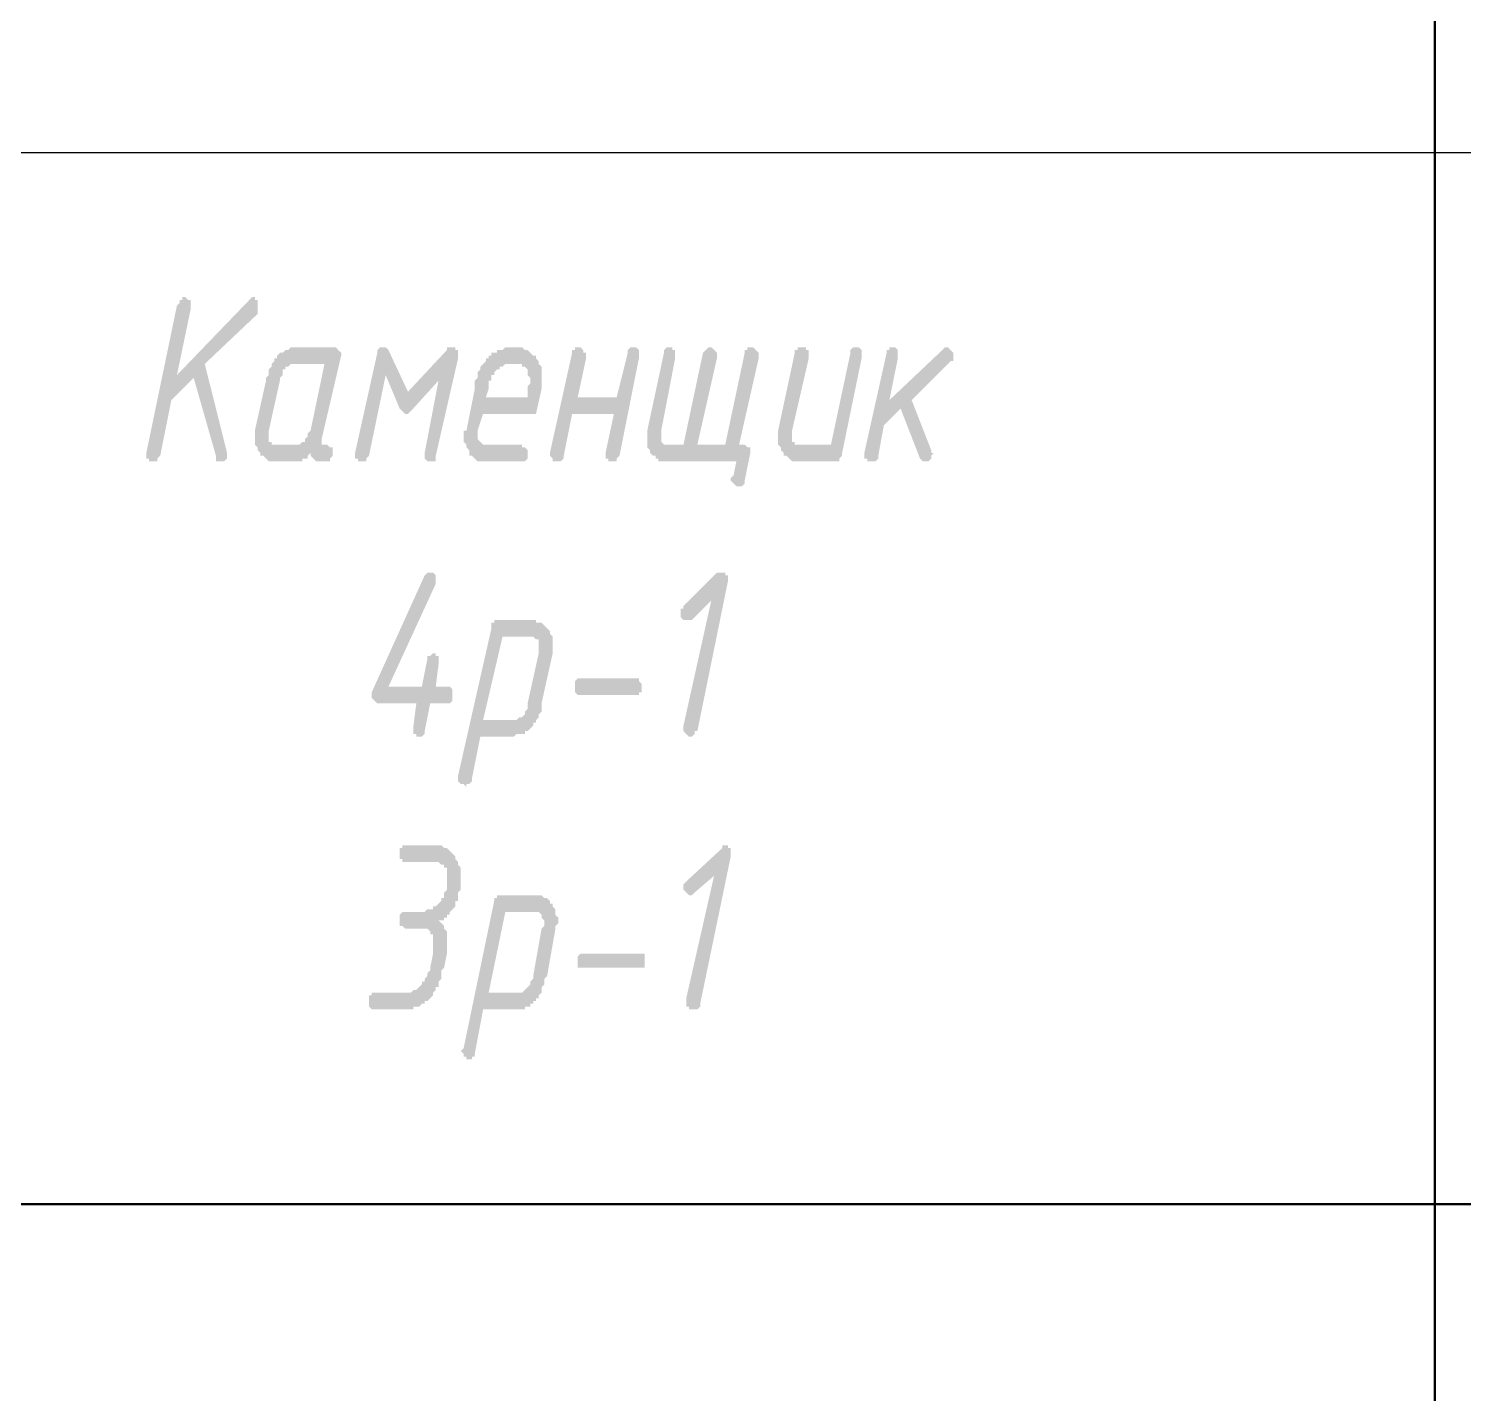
# Model space of a CAD drawing. Header units: millimetres. Extents: x 2279 to 5236, y 896 to 2828.
# Drawn here: x 4521.35 to 4543.17, y 2110 to 2130.77 of the extents above; entities that cross this region are included whole.
import ezdxf

# ---------------------------------------------------------------- set-up
doc = ezdxf.new("R2010")
doc.units = ezdxf.units.MM
doc.layers.add('PDF _!!ТОНКАЯ', color=7, linetype='Continuous')

msp = doc.modelspace()

# ---------------------------------------------------------------- hatches: boundary and pattern name
at = {"layer": 'PDF _!!ТОНКАЯ', "transparency": 33554559}
for points in [[(4523.86, 2125.455), (4523.521, 2125.116), (4523.352, 2124.27), (4523.309, 2124.227), (4523.309, 2124.185), (4523.267, 2124.185), (4523.267, 2124.185), (4523.225, 2124.185), (4523.225, 2124.185), (4523.182, 2124.185), (4523.182, 2124.227), (4523.14, 2124.227), (4523.14, 2124.27), (4523.14, 2124.27), (4523.14, 2124.312), (4523.14, 2124.312), (4523.606, 2126.556), (4523.648, 2126.598), (4523.648, 2126.64), (4523.69, 2126.64), (4523.69, 2126.683), (4523.733, 2126.683), (4523.733, 2126.683), (4523.775, 2126.64), (4523.817, 2126.64), (4523.817, 2126.598), (4523.817, 2126.598), (4523.817, 2126.556), (4523.817, 2126.513), (4523.817, 2126.513), (4523.606, 2125.497), (4524.707, 2126.64), (4524.707, 2126.64), (4524.749, 2126.683), (4524.749, 2126.683), (4524.791, 2126.683), (4524.791, 2126.64), (4524.834, 2126.64), (4524.834, 2126.598), (4524.834, 2126.598), (4524.834, 2126.556), (4524.834, 2126.513), (4524.834, 2126.471), (4524.834, 2126.429), (4524.029, 2125.667), (4524.368, 2124.312), (4524.368, 2124.312), (4524.368, 2124.312), (4524.368, 2124.27), (4524.368, 2124.227), (4524.326, 2124.185), (4524.326, 2124.185), (4524.283, 2124.185), (4524.283, 2124.185), (4524.241, 2124.185), (4524.199, 2124.185), (4524.199, 2124.227), (4524.199, 2124.227), (4524.199, 2124.27)], [(4527.585, 2125.413), (4527.162, 2124.947), (4527.162, 2124.947), (4527.12, 2124.905), (4527.077, 2124.905), (4527.077, 2124.905), (4527.035, 2124.947), (4527.035, 2124.947), (4526.993, 2124.989), (4526.781, 2125.497), (4526.527, 2124.27), (4526.485, 2124.227), (4526.485, 2124.185), (4526.485, 2124.185), (4526.442, 2124.185), (4526.4, 2124.185), (4526.4, 2124.185), (4526.358, 2124.185), (4526.358, 2124.227), (4526.315, 2124.227), (4526.315, 2124.27), (4526.315, 2124.27), (4526.315, 2124.312), (4526.315, 2124.312), (4526.654, 2125.836), (4526.654, 2125.878), (4526.654, 2125.878), (4526.696, 2125.921), (4526.739, 2125.921), (4526.739, 2125.921), (4526.781, 2125.921), (4526.781, 2125.921), (4526.823, 2125.878), (4526.823, 2125.878), (4527.12, 2125.243), (4527.712, 2125.878), (4527.712, 2125.921), (4527.755, 2125.921), (4527.755, 2125.921), (4527.797, 2125.921), (4527.839, 2125.921), (4527.839, 2125.878), (4527.882, 2125.878), (4527.882, 2125.836), (4527.882, 2125.794), (4527.882, 2125.751), (4527.882, 2125.751), (4527.543, 2124.27), (4527.543, 2124.227), (4527.543, 2124.185), (4527.501, 2124.185), (4527.458, 2124.185), (4527.458, 2124.185), (4527.416, 2124.185), (4527.416, 2124.185), (4527.374, 2124.227), (4527.374, 2124.227), (4527.374, 2124.27), (4527.374, 2124.27), (4527.374, 2124.312), (4527.374, 2124.312)], [(4530.252, 2124.905), (4529.617, 2124.905), (4529.49, 2124.27), (4529.49, 2124.227), (4529.448, 2124.185), (4529.448, 2124.185), (4529.406, 2124.185), (4529.406, 2124.185), (4529.363, 2124.185), (4529.321, 2124.185), (4529.321, 2124.227), (4529.321, 2124.227), (4529.279, 2124.27), (4529.279, 2124.27), (4529.279, 2124.312), (4529.279, 2124.312), (4529.617, 2125.836), (4529.617, 2125.878), (4529.66, 2125.878), (4529.66, 2125.921), (4529.702, 2125.921), (4529.702, 2125.921), (4529.744, 2125.921), (4529.787, 2125.878), (4529.787, 2125.878), (4529.787, 2125.836), (4529.829, 2125.836), (4529.829, 2125.794), (4529.829, 2125.751), (4529.829, 2125.751), (4529.702, 2125.159), (4530.295, 2125.159), (4530.464, 2125.836), (4530.464, 2125.878), (4530.464, 2125.878), (4530.506, 2125.921), (4530.506, 2125.921), (4530.549, 2125.921), (4530.591, 2125.921), (4530.591, 2125.921), (4530.633, 2125.878), (4530.633, 2125.878), (4530.633, 2125.836), (4530.633, 2125.794), (4530.633, 2125.751), (4530.633, 2125.751), (4530.337, 2124.27), (4530.295, 2124.227), (4530.295, 2124.185), (4530.252, 2124.185), (4530.252, 2124.185), (4530.21, 2124.185), (4530.21, 2124.185), (4530.168, 2124.185), (4530.168, 2124.227), (4530.125, 2124.227), (4530.125, 2124.27), (4530.125, 2124.27), (4530.125, 2124.312), (4530.125, 2124.312)], [(4532.115, 2124.185), (4531.057, 2124.185), (4531.014, 2124.185), (4531.014, 2124.185), (4530.972, 2124.185), (4530.93, 2124.185), (4530.93, 2124.227), (4530.887, 2124.227), (4530.887, 2124.27), (4530.845, 2124.27), (4530.845, 2124.27), (4530.803, 2124.312), (4530.803, 2124.354), (4530.803, 2124.354), (4530.76, 2124.397), (4530.76, 2124.439), (4530.76, 2124.481), (4530.76, 2124.524), (4530.76, 2124.566), (4530.76, 2124.566), (4530.76, 2124.608), (4530.76, 2124.651), (4530.76, 2124.651), (4531.014, 2125.836), (4531.014, 2125.878), (4531.014, 2125.878), (4531.057, 2125.921), (4531.099, 2125.921), (4531.099, 2125.921), (4531.141, 2125.921), (4531.141, 2125.878), (4531.184, 2125.878), (4531.184, 2125.836), (4531.184, 2125.836), (4531.184, 2125.794), (4531.184, 2125.751), (4531.184, 2125.751), (4530.972, 2124.651), (4530.972, 2124.651), (4530.972, 2124.608), (4530.972, 2124.566), (4530.972, 2124.524), (4530.972, 2124.524), (4530.972, 2124.481), (4530.972, 2124.481), (4531.014, 2124.439), (4531.057, 2124.439), (4531.057, 2124.439), (4531.099, 2124.439), (4531.099, 2124.439), (4531.311, 2124.439), (4531.607, 2125.836), (4531.649, 2125.878), (4531.649, 2125.878), (4531.692, 2125.921), (4531.692, 2125.921), (4531.734, 2125.921), (4531.734, 2125.921), (4531.776, 2125.878), (4531.776, 2125.878), (4531.819, 2125.836), (4531.819, 2125.836), (4531.819, 2125.794), (4531.819, 2125.751), (4531.819, 2125.751), (4531.522, 2124.439), (4531.946, 2124.439), (4532.242, 2125.836), (4532.242, 2125.878), (4532.284, 2125.878), (4532.284, 2125.921), (4532.327, 2125.921), (4532.327, 2125.921), (4532.369, 2125.921), (4532.411, 2125.878), (4532.411, 2125.878), (4532.454, 2125.836), (4532.454, 2125.836), (4532.454, 2125.794), (4532.454, 2125.751), (4532.454, 2125.751), (4532.157, 2124.439), (4532.242, 2124.439), (4532.284, 2124.397), (4532.327, 2124.397), (4532.327, 2124.397), (4532.327, 2124.354), (4532.327, 2124.312), (4532.327, 2124.312), (4532.242, 2123.889), (4532.242, 2123.846), (4532.2, 2123.804), (4532.2, 2123.804), (4532.157, 2123.804), (4532.157, 2123.804), (4532.115, 2123.804), (4532.115, 2123.804), (4532.073, 2123.846), (4532.073, 2123.846), (4532.03, 2123.889), (4532.03, 2123.931), (4532.073, 2123.973), (4532.073, 2123.973)], [(4533.851, 2125.836), (4533.851, 2125.878), (4533.851, 2125.878), (4533.893, 2125.921), (4533.935, 2125.921), (4533.935, 2125.921), (4533.978, 2125.921), (4533.978, 2125.921), (4534.02, 2125.878), (4534.02, 2125.878), (4534.02, 2125.836), (4534.02, 2125.794), (4534.02, 2125.751), (4534.02, 2125.751), (4533.724, 2124.312), (4533.724, 2124.27), (4533.681, 2124.227), (4533.681, 2124.185), (4533.639, 2124.185), (4533.639, 2124.185), (4533.597, 2124.185), (4533.597, 2124.185), (4533.089, 2124.185), (4533.046, 2124.185), (4533.004, 2124.185), (4532.962, 2124.185), (4532.962, 2124.185), (4532.919, 2124.227), (4532.919, 2124.227), (4532.877, 2124.27), (4532.835, 2124.27), (4532.835, 2124.27), (4532.835, 2124.312), (4532.792, 2124.354), (4532.792, 2124.397), (4532.792, 2124.397), (4532.75, 2124.439), (4532.75, 2124.481), (4532.75, 2124.524), (4532.75, 2124.566), (4532.75, 2124.566), (4532.75, 2124.608), (4532.75, 2124.651), (4532.75, 2124.651), (4533.004, 2125.836), (4533.004, 2125.878), (4533.046, 2125.878), (4533.046, 2125.921), (4533.089, 2125.921), (4533.089, 2125.921), (4533.131, 2125.921), (4533.173, 2125.921), (4533.173, 2125.878), (4533.216, 2125.878), (4533.216, 2125.836), (4533.216, 2125.794), (4533.216, 2125.751), (4533.216, 2125.751), (4532.962, 2124.651), (4532.962, 2124.608), (4532.962, 2124.608), (4532.962, 2124.566), (4532.962, 2124.524), (4532.962, 2124.524), (4532.962, 2124.481), (4533.004, 2124.481), (4533.004, 2124.439), (4533.046, 2124.439), (4533.089, 2124.439), (4533.089, 2124.439), (4533.131, 2124.439), (4533.554, 2124.439)], [(4534.613, 2124.989), (4534.359, 2124.735), (4534.274, 2124.27), (4534.274, 2124.227), (4534.232, 2124.185), (4534.232, 2124.185), (4534.189, 2124.185), (4534.189, 2124.185), (4534.147, 2124.185), (4534.105, 2124.185), (4534.105, 2124.227), (4534.062, 2124.227), (4534.062, 2124.27), (4534.062, 2124.27), (4534.062, 2124.312), (4534.062, 2124.312), (4534.401, 2125.836), (4534.401, 2125.878), (4534.443, 2125.878), (4534.443, 2125.921), (4534.486, 2125.921), (4534.486, 2125.921), (4534.528, 2125.921), (4534.528, 2125.921), (4534.571, 2125.878), (4534.571, 2125.878), (4534.571, 2125.836), (4534.571, 2125.794), (4534.571, 2125.751), (4534.571, 2125.751), (4534.443, 2125.116), (4535.248, 2125.878), (4535.29, 2125.921), (4535.333, 2125.921), (4535.333, 2125.921), (4535.333, 2125.921), (4535.375, 2125.878), (4535.375, 2125.878), (4535.417, 2125.836), (4535.417, 2125.836), (4535.417, 2125.794), (4535.417, 2125.751), (4535.417, 2125.709), (4535.375, 2125.709), (4535.375, 2125.709), (4534.782, 2125.116), (4535.079, 2124.354), (4535.079, 2124.312), (4535.121, 2124.312), (4535.079, 2124.27), (4535.079, 2124.227), (4535.079, 2124.227), (4535.036, 2124.185), (4535.036, 2124.185), (4534.994, 2124.185), (4534.952, 2124.185), (4534.952, 2124.185), (4534.909, 2124.227), (4534.909, 2124.227)], [(4527.543, 2120.756), (4527.712, 2120.756), (4527.755, 2120.756), (4527.755, 2120.756), (4527.797, 2120.714), (4527.797, 2120.714), (4527.797, 2120.671), (4527.797, 2120.629), (4527.797, 2120.587), (4527.797, 2120.544), (4527.797, 2120.544), (4527.755, 2120.502), (4527.712, 2120.502), (4527.712, 2120.502), (4527.458, 2120.502), (4527.374, 2120.079), (4527.374, 2120.079), (4527.374, 2120.036), (4527.331, 2119.994), (4527.289, 2119.994), (4527.289, 2119.994), (4527.247, 2119.994), (4527.247, 2120.036), (4527.204, 2120.036), (4527.204, 2120.079), (4527.204, 2120.079), (4527.204, 2120.121), (4527.204, 2120.163), (4527.204, 2120.163), (4527.247, 2120.502), (4526.654, 2120.502), (4526.654, 2120.502), (4526.612, 2120.544), (4526.612, 2120.544), (4526.569, 2120.587), (4526.569, 2120.587), (4526.569, 2120.629), (4526.569, 2120.671), (4526.569, 2120.671), (4527.374, 2122.449), (4527.374, 2122.449), (4527.416, 2122.492), (4527.458, 2122.492), (4527.458, 2122.492), (4527.501, 2122.492), (4527.501, 2122.492), (4527.543, 2122.449), (4527.543, 2122.449), (4527.543, 2122.407), (4527.543, 2122.365), (4527.543, 2122.322), (4527.543, 2122.322), (4526.823, 2120.756), (4527.331, 2120.756), (4527.416, 2121.179), (4527.416, 2121.179), (4527.416, 2121.222), (4527.458, 2121.222), (4527.501, 2121.264), (4527.501, 2121.264), (4527.543, 2121.264), (4527.543, 2121.222), (4527.585, 2121.222), (4527.585, 2121.179), (4527.585, 2121.179), (4527.585, 2121.137), (4527.585, 2121.095), (4527.585, 2121.095)], [(4531.734, 2122.068), (4531.438, 2121.772), (4531.395, 2121.772), (4531.353, 2121.772), (4531.353, 2121.772), (4531.311, 2121.772), (4531.311, 2121.772), (4531.268, 2121.814), (4531.268, 2121.814), (4531.268, 2121.857), (4531.268, 2121.899), (4531.268, 2121.941), (4531.311, 2121.941), (4531.311, 2121.984), (4531.819, 2122.492), (4531.861, 2122.492), (4531.903, 2122.492), (4531.903, 2122.492), (4531.903, 2122.492), (4531.946, 2122.492), (4531.946, 2122.449), (4531.988, 2122.449), (4531.988, 2122.407), (4531.988, 2122.365), (4531.988, 2122.365), (4531.988, 2122.365), (4531.522, 2120.079), (4531.48, 2120.079), (4531.48, 2120.036), (4531.438, 2119.994), (4531.438, 2119.994), (4531.395, 2119.994), (4531.395, 2119.994), (4531.353, 2120.036), (4531.353, 2120.036), (4531.311, 2120.079), (4531.311, 2120.121), (4531.311, 2120.121), (4531.311, 2120.163), (4531.311, 2120.163)], [(4530.591, 2120.629), (4529.744, 2120.629), (4529.702, 2120.629), (4529.702, 2120.629), (4529.66, 2120.671), (4529.66, 2120.671), (4529.66, 2120.714), (4529.66, 2120.756), (4529.66, 2120.798), (4529.66, 2120.841), (4529.66, 2120.841), (4529.702, 2120.883), (4529.702, 2120.883), (4529.744, 2120.883), (4530.591, 2120.883), (4530.591, 2120.883), (4530.633, 2120.883), (4530.633, 2120.841), (4530.676, 2120.798), (4530.676, 2120.798), (4530.676, 2120.756), (4530.676, 2120.714), (4530.676, 2120.671), (4530.633, 2120.671), (4530.633, 2120.629), (4530.591, 2120.629), (4530.591, 2120.629)], [(4527.585, 2117.2), (4527.628, 2117.157), (4527.628, 2117.157), (4527.67, 2117.115), (4527.67, 2117.115), (4527.67, 2117.073), (4527.712, 2117.03), (4527.712, 2116.988), (4527.712, 2116.988), (4527.712, 2116.946), (4527.712, 2116.861), (4527.712, 2116.861), (4527.712, 2116.819), (4527.712, 2116.776), (4527.712, 2116.734), (4527.712, 2116.692), (4527.67, 2116.48), (4527.628, 2116.438), (4527.628, 2116.395), (4527.628, 2116.353), (4527.628, 2116.311), (4527.585, 2116.268), (4527.585, 2116.226), (4527.585, 2116.184), (4527.543, 2116.184), (4527.543, 2116.141), (4527.501, 2116.099), (4527.501, 2116.099), (4527.501, 2116.057), (4527.458, 2116.014), (4527.458, 2116.014), (4527.416, 2115.972), (4527.374, 2115.972), (4527.374, 2115.93), (4527.331, 2115.93), (4527.331, 2115.93), (4527.289, 2115.887), (4527.289, 2115.887), (4527.247, 2115.887), (4527.204, 2115.887), (4527.204, 2115.845), (4527.162, 2115.845), (4527.12, 2115.845), (4527.12, 2115.845), (4527.077, 2115.845), (4527.035, 2115.845), (4526.993, 2115.845), (4526.993, 2115.845), (4526.612, 2115.845), (4526.569, 2115.845), (4526.569, 2115.845), (4526.527, 2115.887), (4526.527, 2115.887), (4526.527, 2115.93), (4526.527, 2115.972), (4526.527, 2116.014), (4526.527, 2116.014), (4526.527, 2116.057), (4526.569, 2116.057), (4526.569, 2116.099), (4526.612, 2116.099), (4527.035, 2116.099), (4527.077, 2116.099), (4527.12, 2116.099), (4527.162, 2116.099), (4527.162, 2116.099), (4527.204, 2116.141), (4527.247, 2116.141), (4527.247, 2116.141), (4527.289, 2116.184), (4527.289, 2116.184), (4527.331, 2116.226), (4527.331, 2116.268), (4527.374, 2116.268), (4527.374, 2116.311), (4527.416, 2116.353), (4527.416, 2116.353), (4527.416, 2116.395), (4527.458, 2116.438), (4527.458, 2116.48), (4527.501, 2116.692), (4527.501, 2116.734), (4527.501, 2116.776), (4527.501, 2116.819), (4527.501, 2116.861), (4527.501, 2116.903), (4527.501, 2116.903), (4527.501, 2116.946), (4527.501, 2116.988), (4527.458, 2116.988), (4527.458, 2117.03), (4527.458, 2117.03), (4527.416, 2117.073), (4527.374, 2117.073), (4527.374, 2117.073), (4527.331, 2117.073), (4527.289, 2117.073), (4527.289, 2117.073), (4527.077, 2117.073), (4527.077, 2117.073), (4527.035, 2117.115), (4526.993, 2117.115), (4526.993, 2117.157), (4526.993, 2117.157), (4526.993, 2117.2), (4526.993, 2117.242), (4526.993, 2117.284), (4527.035, 2117.327), (4527.035, 2117.327), (4527.077, 2117.327), (4527.077, 2117.327), (4527.331, 2117.327), (4527.374, 2117.327), (4527.374, 2117.327), (4527.416, 2117.369), (4527.458, 2117.369), (4527.458, 2117.369), (4527.501, 2117.369), (4527.501, 2117.411), (4527.543, 2117.411), (4527.585, 2117.454), (4527.585, 2117.454), (4527.628, 2117.496), (4527.628, 2117.538), (4527.67, 2117.538), (4527.67, 2117.581), (4527.67, 2117.623), (4527.712, 2117.665), (4527.712, 2117.708), (4527.712, 2117.708), (4527.712, 2117.75), (4527.712, 2117.792), (4527.712, 2117.835), (4527.712, 2117.877), (4527.712, 2117.877), (4527.712, 2117.919), (4527.712, 2117.962), (4527.712, 2118.004), (4527.67, 2118.004), (4527.67, 2118.046), (4527.628, 2118.046), (4527.628, 2118.046), (4527.585, 2118.089), (4527.543, 2118.089), (4527.543, 2118.089), (4527.501, 2118.089), (4527.501, 2118.089), (4527.077, 2118.089), (4527.077, 2118.089), (4527.035, 2118.089), (4527.035, 2118.131), (4526.993, 2118.131), (4526.993, 2118.173), (4526.993, 2118.216), (4526.993, 2118.258), (4526.993, 2118.301), (4527.035, 2118.301), (4527.035, 2118.343), (4527.077, 2118.343), (4527.077, 2118.343), (4527.543, 2118.343), (4527.585, 2118.343), (4527.585, 2118.343), (4527.628, 2118.343), (4527.67, 2118.301), (4527.67, 2118.301), (4527.712, 2118.301), (4527.755, 2118.258), (4527.755, 2118.258), (4527.797, 2118.216), (4527.797, 2118.216), (4527.839, 2118.173), (4527.839, 2118.173), (4527.839, 2118.131), (4527.882, 2118.089), (4527.882, 2118.089), (4527.882, 2118.046), (4527.924, 2118.004), (4527.924, 2117.962), (4527.924, 2117.919), (4527.924, 2117.877), (4527.924, 2117.835), (4527.924, 2117.835), (4527.924, 2117.792), (4527.924, 2117.75), (4527.924, 2117.708), (4527.924, 2117.708), (4527.924, 2117.665), (4527.882, 2117.623), (4527.882, 2117.581), (4527.882, 2117.538), (4527.882, 2117.496), (4527.839, 2117.496), (4527.839, 2117.454), (4527.839, 2117.411), (4527.797, 2117.369), (4527.797, 2117.369), (4527.755, 2117.327), (4527.755, 2117.284), (4527.712, 2117.284), (4527.712, 2117.242), (4527.67, 2117.242), (4527.67, 2117.2), (4527.628, 2117.2), (4527.628, 2117.2), (4527.585, 2117.2)], [(4531.776, 2117.877), (4531.48, 2117.623), (4531.438, 2117.581), (4531.438, 2117.581), (4531.395, 2117.581), (4531.395, 2117.581), (4531.353, 2117.623), (4531.353, 2117.623), (4531.311, 2117.665), (4531.311, 2117.708), (4531.311, 2117.708), (4531.311, 2117.75), (4531.353, 2117.792), (4531.353, 2117.792), (4531.903, 2118.301), (4531.903, 2118.343), (4531.946, 2118.343), (4531.946, 2118.343), (4531.988, 2118.343), (4531.988, 2118.301), (4532.03, 2118.301), (4532.03, 2118.258), (4532.03, 2118.258), (4532.03, 2118.216), (4532.03, 2118.173), (4532.03, 2118.173), (4531.565, 2115.93), (4531.565, 2115.887), (4531.522, 2115.845), (4531.522, 2115.845), (4531.48, 2115.845), (4531.48, 2115.845), (4531.438, 2115.845), (4531.395, 2115.845), (4531.395, 2115.887), (4531.353, 2115.887), (4531.353, 2115.93), (4531.353, 2115.972), (4531.353, 2116.014), (4531.353, 2116.014)], [(4530.633, 2116.48), (4529.787, 2116.48), (4529.787, 2116.48), (4529.744, 2116.48), (4529.702, 2116.48), (4529.702, 2116.522), (4529.702, 2116.565), (4529.702, 2116.607), (4529.702, 2116.607), (4529.702, 2116.649), (4529.744, 2116.692), (4529.744, 2116.692), (4529.787, 2116.692), (4529.787, 2116.692), (4530.633, 2116.692), (4530.676, 2116.692), (4530.676, 2116.692), (4530.718, 2116.692), (4530.718, 2116.649), (4530.718, 2116.607), (4530.718, 2116.607), (4530.718, 2116.565), (4530.718, 2116.522), (4530.718, 2116.48), (4530.676, 2116.48), (4530.633, 2116.48), (4530.633, 2116.48)]]:
    msp.add_hatch(color=256, dxfattribs=at).paths.add_polyline_path(points)
h = msp.add_hatch(color=256, dxfattribs=at)
h.paths.add_polyline_path([(4525.172, 2124.439), (4525.384, 2124.439), (4525.384, 2124.439), (4525.426, 2124.439), (4525.469, 2124.439), (4525.469, 2124.439), (4525.511, 2124.481), (4525.553, 2124.481), (4525.553, 2124.524), (4525.596, 2124.566), (4525.596, 2124.566), (4525.596, 2124.608), (4525.638, 2124.651), (4525.638, 2124.651), (4525.85, 2125.667), (4525.426, 2125.667), (4525.384, 2125.667), (4525.384, 2125.667), (4525.342, 2125.667), (4525.299, 2125.624), (4525.299, 2125.624), (4525.257, 2125.624), (4525.257, 2125.582), (4525.215, 2125.582), (4525.215, 2125.54), (4525.215, 2125.497), (4525.172, 2125.455), (4525.172, 2125.455), (4525.172, 2125.413), (4525.003, 2124.651), (4525.003, 2124.608), (4525.003, 2124.608), (4525.003, 2124.566), (4525.003, 2124.524), (4525.003, 2124.524), (4525.003, 2124.481), (4525.045, 2124.481), (4525.045, 2124.439), (4525.088, 2124.439), (4525.13, 2124.439), (4525.13, 2124.439), (4525.172, 2124.439)], flags=0)
h.paths.add_polyline_path([(4525.13, 2124.185), (4525.088, 2124.185), (4525.045, 2124.185), (4525.003, 2124.185), (4525.003, 2124.185), (4524.961, 2124.227), (4524.961, 2124.227), (4524.918, 2124.27), (4524.876, 2124.27), (4524.876, 2124.27), (4524.876, 2124.312), (4524.834, 2124.354), (4524.834, 2124.354), (4524.834, 2124.397), (4524.791, 2124.439), (4524.791, 2124.481), (4524.791, 2124.524), (4524.791, 2124.566), (4524.791, 2124.566), (4524.791, 2124.608), (4524.791, 2124.651), (4524.791, 2124.651), (4524.961, 2125.413), (4524.961, 2125.455), (4525.003, 2125.497), (4525.003, 2125.54), (4525.003, 2125.582), (4525.045, 2125.624), (4525.045, 2125.667), (4525.045, 2125.667), (4525.088, 2125.709), (4525.088, 2125.751), (4525.13, 2125.751), (4525.13, 2125.794), (4525.13, 2125.794), (4525.13, 2125.794), (4525.172, 2125.836), (4525.172, 2125.836), (4525.215, 2125.836), (4525.257, 2125.878), (4525.257, 2125.878), (4525.299, 2125.878), (4525.342, 2125.921), (4525.342, 2125.921), (4525.384, 2125.921), (4525.426, 2125.921), (4525.469, 2125.921), (4525.469, 2125.921), (4526.019, 2125.921), (4526.019, 2125.921), (4526.061, 2125.878), (4526.061, 2125.878), (4526.104, 2125.836), (4526.104, 2125.836), (4526.104, 2125.794), (4525.807, 2124.524), (4525.807, 2124.524), (4525.807, 2124.524), (4525.807, 2124.481), (4525.807, 2124.439), (4525.85, 2124.439), (4525.892, 2124.439), (4525.892, 2124.439), (4525.934, 2124.397), (4525.934, 2124.397), (4525.977, 2124.397), (4525.977, 2124.354), (4525.977, 2124.312), (4525.977, 2124.312), (4525.977, 2124.27), (4525.934, 2124.227), (4525.934, 2124.185), (4525.892, 2124.185), (4525.892, 2124.185), (4525.85, 2124.185), (4525.85, 2124.185), (4525.807, 2124.185), (4525.765, 2124.185), (4525.723, 2124.185), (4525.723, 2124.185), (4525.68, 2124.227), (4525.68, 2124.227), (4525.638, 2124.27), (4525.638, 2124.27), (4525.638, 2124.312), (4525.596, 2124.27), (4525.596, 2124.27), (4525.596, 2124.227), (4525.553, 2124.227), (4525.511, 2124.227), (4525.511, 2124.185), (4525.469, 2124.185), (4525.426, 2124.185), (4525.426, 2124.185), (4525.384, 2124.185), (4525.342, 2124.185), (4525.299, 2124.185)], flags=0)
h = msp.add_hatch(color=256, dxfattribs=at)
h.paths.add_polyline_path([(4528.94, 2125.286), (4528.94, 2125.328), (4528.982, 2125.37), (4528.982, 2125.413), (4528.982, 2125.413), (4528.982, 2125.455), (4528.94, 2125.497), (4528.94, 2125.54), (4528.94, 2125.54), (4528.94, 2125.582), (4528.898, 2125.624), (4528.898, 2125.624), (4528.855, 2125.624), (4528.855, 2125.667), (4528.813, 2125.667), (4528.771, 2125.667), (4528.728, 2125.667), (4528.728, 2125.667), (4528.686, 2125.667), (4528.644, 2125.667), (4528.644, 2125.667), (4528.601, 2125.667), (4528.559, 2125.624), (4528.559, 2125.624), (4528.517, 2125.624), (4528.517, 2125.582), (4528.474, 2125.582), (4528.474, 2125.582), (4528.432, 2125.54), (4528.432, 2125.497), (4528.39, 2125.497), (4528.39, 2125.455), (4528.39, 2125.413), (4528.347, 2125.413), (4528.347, 2125.37), (4528.347, 2125.328), (4528.347, 2125.286), (4528.305, 2125.159), (4528.94, 2125.159)], flags=0)
h.paths.add_polyline_path([(4529.152, 2125.286), (4529.067, 2124.905), (4528.263, 2124.905), (4528.178, 2124.651), (4528.178, 2124.608), (4528.178, 2124.608), (4528.178, 2124.566), (4528.178, 2124.524), (4528.178, 2124.524), (4528.22, 2124.481), (4528.22, 2124.481), (4528.263, 2124.439), (4528.263, 2124.439), (4528.305, 2124.439), (4528.347, 2124.439), (4528.347, 2124.439), (4528.855, 2124.439), (4528.855, 2124.397), (4528.898, 2124.397), (4528.898, 2124.397), (4528.94, 2124.354), (4528.94, 2124.312), (4528.94, 2124.312), (4528.94, 2124.27), (4528.94, 2124.227), (4528.898, 2124.185), (4528.898, 2124.185), (4528.855, 2124.185), (4528.855, 2124.185), (4528.305, 2124.185), (4528.263, 2124.185), (4528.22, 2124.185), (4528.22, 2124.185), (4528.178, 2124.185), (4528.136, 2124.227), (4528.136, 2124.227), (4528.093, 2124.27), (4528.093, 2124.27), (4528.051, 2124.27), (4528.051, 2124.312), (4528.051, 2124.354), (4528.009, 2124.397), (4528.009, 2124.397), (4528.009, 2124.439), (4527.966, 2124.481), (4527.966, 2124.524), (4527.966, 2124.566), (4527.966, 2124.566), (4527.966, 2124.608), (4527.966, 2124.651), (4528.009, 2124.651), (4528.136, 2125.286), (4528.136, 2125.328), (4528.136, 2125.37), (4528.136, 2125.413), (4528.178, 2125.455), (4528.178, 2125.497), (4528.178, 2125.54), (4528.22, 2125.582), (4528.22, 2125.582), (4528.22, 2125.624), (4528.263, 2125.667), (4528.263, 2125.667), (4528.305, 2125.709), (4528.305, 2125.751), (4528.347, 2125.751), (4528.347, 2125.794), (4528.347, 2125.794), (4528.39, 2125.794), (4528.39, 2125.836), (4528.432, 2125.836), (4528.474, 2125.836), (4528.474, 2125.878), (4528.517, 2125.878), (4528.559, 2125.878), (4528.559, 2125.878), (4528.601, 2125.921), (4528.644, 2125.921), (4528.686, 2125.921), (4528.686, 2125.921), (4528.728, 2125.921), (4528.771, 2125.921), (4528.813, 2125.921), (4528.855, 2125.921), (4528.855, 2125.921), (4528.898, 2125.878), (4528.94, 2125.878), (4528.94, 2125.878), (4528.982, 2125.836), (4528.982, 2125.836), (4529.025, 2125.794), (4529.067, 2125.794), (4529.067, 2125.794), (4529.067, 2125.751), (4529.109, 2125.709), (4529.109, 2125.709), (4529.109, 2125.667), (4529.152, 2125.624), (4529.152, 2125.582), (4529.152, 2125.54), (4529.152, 2125.497), (4529.152, 2125.497), (4529.152, 2125.455), (4529.152, 2125.413), (4529.152, 2125.37), (4529.152, 2125.37), (4529.152, 2125.328), (4529.152, 2125.286)], flags=0)
h = msp.add_hatch(color=256, dxfattribs=at)
h.paths.add_polyline_path([(4528.39, 2121.645), (4528.39, 2121.687), (4528.39, 2121.73), (4528.432, 2121.73), (4528.432, 2121.772), (4528.474, 2121.772), (4529.025, 2121.772), (4529.067, 2121.772), (4529.067, 2121.73), (4529.109, 2121.73), (4529.152, 2121.73), (4529.152, 2121.73), (4529.194, 2121.687), (4529.194, 2121.687), (4529.236, 2121.645), (4529.236, 2121.645), (4529.279, 2121.603), (4529.279, 2121.56), (4529.279, 2121.56), (4529.321, 2121.518), (4529.321, 2121.476), (4529.321, 2121.433), (4529.321, 2121.391), (4529.321, 2121.349), (4529.321, 2121.349), (4529.321, 2121.306), (4529.321, 2121.264), (4529.321, 2121.264), (4529.152, 2120.502), (4529.152, 2120.46), (4529.152, 2120.417), (4529.152, 2120.375), (4529.109, 2120.333), (4529.109, 2120.29), (4529.109, 2120.29), (4529.067, 2120.248), (4529.067, 2120.206), (4529.025, 2120.206), (4529.025, 2120.163), (4528.982, 2120.121), (4528.982, 2120.121), (4528.982, 2120.121), (4528.94, 2120.079), (4528.898, 2120.079), (4528.898, 2120.036), (4528.855, 2120.036), (4528.855, 2120.036), (4528.813, 2120.036), (4528.771, 2120.036), (4528.728, 2119.994), (4528.728, 2119.994), (4528.686, 2119.994), (4528.644, 2119.994), (4528.22, 2119.994), (4528.093, 2119.359), (4528.093, 2119.317), (4528.051, 2119.274), (4528.051, 2119.274), (4528.009, 2119.274), (4528.009, 2119.232), (4527.966, 2119.274), (4527.924, 2119.274), (4527.924, 2119.274), (4527.882, 2119.317), (4527.882, 2119.359), (4527.882, 2119.359), (4527.882, 2119.401), (4527.882, 2119.401)], flags=0)
h.paths.add_polyline_path([(4528.559, 2121.518), (4528.263, 2120.248), (4528.686, 2120.248), (4528.728, 2120.248), (4528.771, 2120.248), (4528.771, 2120.248), (4528.813, 2120.29), (4528.855, 2120.29), (4528.855, 2120.29), (4528.898, 2120.333), (4528.898, 2120.375), (4528.898, 2120.375), (4528.94, 2120.417), (4528.94, 2120.46), (4528.94, 2120.502), (4528.94, 2120.502), (4529.109, 2121.264), (4529.109, 2121.306), (4529.109, 2121.349), (4529.109, 2121.349), (4529.109, 2121.391), (4529.109, 2121.391), (4529.109, 2121.433), (4529.109, 2121.476), (4529.067, 2121.476), (4529.067, 2121.476), (4529.025, 2121.518), (4528.982, 2121.518), (4528.982, 2121.518)], flags=0)
h = msp.add_hatch(color=256, dxfattribs=at)
h.paths.add_polyline_path([(4528.432, 2117.496), (4528.432, 2117.538), (4528.474, 2117.538), (4528.474, 2117.581), (4528.517, 2117.581), (4528.517, 2117.581), (4529.067, 2117.581), (4529.109, 2117.581), (4529.152, 2117.581), (4529.152, 2117.581), (4529.194, 2117.538), (4529.236, 2117.538), (4529.236, 2117.538), (4529.279, 2117.496), (4529.279, 2117.496), (4529.279, 2117.454), (4529.321, 2117.454), (4529.321, 2117.411), (4529.363, 2117.369), (4529.363, 2117.327), (4529.363, 2117.327), (4529.363, 2117.284), (4529.406, 2117.242), (4529.406, 2117.2), (4529.406, 2117.2), (4529.406, 2117.157), (4529.363, 2117.115), (4529.363, 2117.073), (4529.236, 2116.353), (4529.194, 2116.311), (4529.194, 2116.268), (4529.194, 2116.226), (4529.152, 2116.184), (4529.152, 2116.141), (4529.152, 2116.099), (4529.109, 2116.057), (4529.109, 2116.057), (4529.109, 2116.014), (4529.067, 2116.014), (4529.067, 2115.972), (4529.025, 2115.972), (4529.025, 2115.93), (4528.982, 2115.93), (4528.982, 2115.887), (4528.94, 2115.887), (4528.898, 2115.887), (4528.898, 2115.845), (4528.855, 2115.845), (4528.813, 2115.845), (4528.813, 2115.845), (4528.771, 2115.845), (4528.728, 2115.845), (4528.686, 2115.845), (4528.263, 2115.845), (4528.136, 2115.168), (4528.136, 2115.125), (4528.093, 2115.125), (4528.093, 2115.083), (4528.051, 2115.083), (4528.051, 2115.083), (4528.009, 2115.083), (4528.009, 2115.125), (4527.966, 2115.125), (4527.966, 2115.168), (4527.966, 2115.168), (4527.924, 2115.21), (4527.966, 2115.252), (4527.966, 2115.252)], flags=0)
h.paths.add_polyline_path([(4528.601, 2117.327), (4528.347, 2116.099), (4528.771, 2116.099), (4528.771, 2116.099), (4528.813, 2116.099), (4528.855, 2116.099), (4528.855, 2116.099), (4528.898, 2116.141), (4528.898, 2116.141), (4528.94, 2116.184), (4528.94, 2116.184), (4528.982, 2116.226), (4528.982, 2116.226), (4528.982, 2116.268), (4529.025, 2116.311), (4529.025, 2116.353), (4529.152, 2117.073), (4529.194, 2117.115), (4529.194, 2117.157), (4529.194, 2117.157), (4529.194, 2117.2), (4529.152, 2117.242), (4529.152, 2117.284), (4529.152, 2117.284), (4529.109, 2117.327), (4529.109, 2117.327), (4529.067, 2117.327), (4529.025, 2117.327), (4529.025, 2117.327)], flags=0)

# ---------------------------------------------------------------- linework, layer by layer
at = {"layer": 'PDF _!!ТОНКАЯ', "lineweight": 50}
for points in [[(4542.741, 2170.88), (4542.741, 2049.083)], [(4340.762, 2112.882), (4637.74, 2112.882)]]:
    msp.add_lwpolyline(points, dxfattribs=at)
at = {"layer": 'PDF _!!ТОНКАЯ', "lineweight": 25}
for points in [[(4340.762, 2128.884), (4597.734, 2128.884)], [(4340.762, 2112.882), (4597.734, 2112.882)]]:
    msp.add_lwpolyline(points, dxfattribs=at)

doc.saveas('drawing.dxf')
